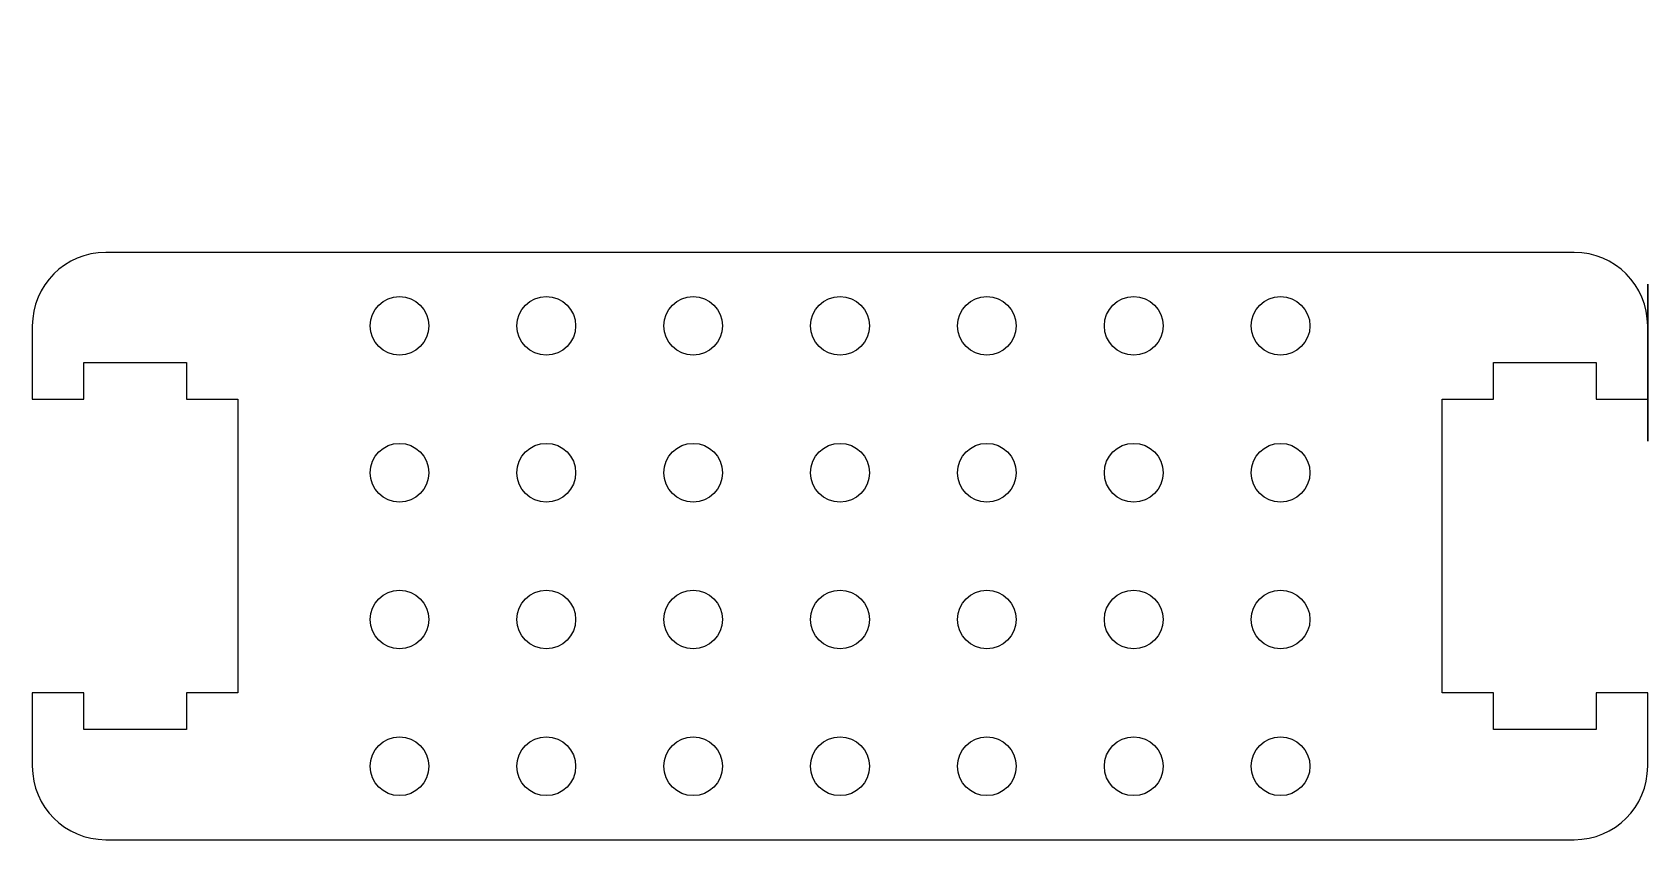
# Model space of a CAD drawing. Extents: x 0 to 110, y 0 to 55.
import ezdxf

# ---------------------------------------------------------------- set-up
doc = ezdxf.new("R2010")
doc.units = 0
doc.layers.add('Layer_1', color=7, linetype='CONTINUOUS')

msp = doc.modelspace()

# ---------------------------------------------------------------- linework, layer by layer
at = {"layer": 'Layer_1', "color": 7}
for points in [[(105.14111, 40.14114), (5.141098, 40.141154)], [(0.141111, 35.141155), (0.141111, 30.141143), (3.641111, 30.14114), (3.641111, 32.641141), (10.641111, 32.641143), (10.641111, 30.14114), (14.141111, 30.14114), (14.141111, 10.141177), (10.641111, 10.141149), (10.641111, 7.64114), (3.641111, 7.64114), (3.641111, 10.141149), (0.141111, 10.141149), (0.141111, 5.141131)], [(27.141116, 35.141141), (27.141116, 35.141141)], [(37.141113, 35.141141), (37.141113, 35.141141)], [(47.141113, 35.141141), (47.141113, 35.141141)], [(57.141113, 35.141141), (57.141113, 35.141141)], [(67.141113, 35.141141), (67.141113, 35.141141)], [(77.141112, 35.141141), (77.141112, 35.141141)], [(87.141115, 35.141141), (87.141115, 35.141141)], [(110.141111, 5.141131), (110.141111, 10.141149), (106.64111, 10.141149), (106.64111, 7.64114), (99.641112, 7.64114), (99.641112, 10.141149), (96.141111, 10.141149), (96.141111, 30.141143), (99.641112, 30.141143), (99.641112, 32.641143), (106.64111, 32.641143), (106.64111, 30.14114), (110.141111, 30.141143)], [(27.141116, 25.141139), (27.141116, 25.141139)], [(37.141113, 25.141139), (37.141113, 25.141139)], [(47.141113, 25.141139), (47.141113, 25.141139)], [(57.141113, 25.141139), (57.141113, 25.141139)], [(67.141113, 25.141139), (67.141113, 25.141139)], [(77.141112, 25.141139), (77.141112, 25.141139)], [(87.141115, 25.141139), (87.141115, 25.141139)], [(27.141115, 15.141139), (27.141115, 15.141139)], [(37.14111, 15.141139), (37.14111, 15.141139)], [(47.14111, 15.141139), (47.14111, 15.141139)], [(57.14111, 15.141139), (57.14111, 15.141139)], [(67.14111, 15.141139), (67.14111, 15.141139)], [(77.14111, 15.141139), (77.14111, 15.141139)], [(87.141112, 15.141139), (87.141112, 15.141139)], [(27.141115, 5.141131), (27.141115, 5.141131)], [(37.14111, 5.141131), (37.14111, 5.141131)], [(47.14111, 5.141131), (47.14111, 5.141131)], [(57.14111, 5.141131), (57.14111, 5.141131)], [(67.14111, 5.141131), (67.14111, 5.141131)], [(77.14111, 5.141131), (77.14111, 5.141131)], [(87.141112, 5.141131), (87.141112, 5.141131)], [(5.141098, 0.141112), (105.14111, 0.141112)], [(5.141098, 0.141112), (5.141098, 0.141112)]]:
    msp.add_lwpolyline(points, dxfattribs=at)
for points in [[(110.141111, 30.141143), (110.141111, 55.141146), (110.141111, 10.141149), (110.141111, 35.141141)], [(5.141098, 40.141154), (2.371101, 40.141157), (0.141111, 37.911138), (0.141111, 35.141155)], [(110.141111, 35.141141), (110.141111, 37.911124), (107.911107, 40.14114), (105.14111, 40.14114)], [(23.141116, 35.141141), (23.141116, 36.245711), (24.036546, 37.14114), (25.141116, 37.14114)], [(25.141116, 37.14114), (26.245685, 37.14114), (27.141116, 36.245711), (27.141116, 35.141141)], [(33.141113, 35.141141), (33.141113, 36.245711), (34.036545, 37.14114), (35.141114, 37.14114)], [(35.141114, 37.14114), (36.245684, 37.14114), (37.141113, 36.245711), (37.141113, 35.141141)], [(43.141113, 35.141141), (43.141113, 36.245711), (44.036544, 37.14114), (45.141114, 37.14114)], [(45.141114, 37.14114), (46.245684, 37.14114), (47.141113, 36.245711), (47.141113, 35.141141)], [(53.141112, 35.141141), (53.141112, 36.245711), (54.036544, 37.14114), (55.141114, 37.14114)], [(55.141114, 37.14114), (56.245681, 37.14114), (57.141113, 36.245711), (57.141113, 35.141141)], [(63.141112, 35.141141), (63.141112, 36.245711), (64.036544, 37.14114), (65.141114, 37.14114)], [(65.141114, 37.14114), (66.245681, 37.14114), (67.141113, 36.245711), (67.141113, 35.141141)], [(73.141112, 35.141141), (73.141112, 36.245711), (74.036544, 37.14114), (75.141114, 37.14114)], [(75.141114, 37.14114), (76.245683, 37.14114), (77.141112, 36.245711), (77.141112, 35.141141)], [(83.141114, 35.141141), (83.141114, 36.245711), (84.036546, 37.14114), (85.141116, 37.14114)], [(85.141116, 37.14114), (86.245683, 37.14114), (87.141115, 36.245711), (87.141115, 35.141141)], [(25.141116, 33.14114), (24.036546, 33.14114), (23.141116, 34.036569), (23.141116, 35.141141)], [(27.141116, 35.141141), (27.141116, 34.036569), (26.245685, 33.14114), (25.141116, 33.14114)], [(35.141114, 33.14114), (34.036545, 33.14114), (33.141113, 34.036569), (33.141113, 35.141141)], [(37.141113, 35.141141), (37.141113, 34.036569), (36.245684, 33.14114), (35.141114, 33.14114)], [(45.141114, 33.14114), (44.036544, 33.14114), (43.141113, 34.036569), (43.141113, 35.141141)], [(47.141113, 35.141141), (47.141113, 34.036569), (46.245684, 33.14114), (45.141114, 33.14114)], [(55.141114, 33.14114), (54.036544, 33.14114), (53.141112, 34.036569), (53.141112, 35.141141)], [(57.141113, 35.141141), (57.141113, 34.036569), (56.245681, 33.14114), (55.141114, 33.14114)], [(65.141114, 33.14114), (64.036544, 33.14114), (63.141112, 34.036569), (63.141112, 35.141141)], [(67.141113, 35.141141), (67.141113, 34.036569), (66.245681, 33.14114), (65.141114, 33.14114)], [(75.141114, 33.14114), (74.036544, 33.14114), (73.141112, 34.036569), (73.141112, 35.141141)], [(77.141112, 35.141141), (77.141112, 34.036569), (76.245683, 33.14114), (75.141114, 33.14114)], [(85.141116, 33.14114), (84.036546, 33.14114), (83.141114, 34.036569), (83.141114, 35.141141)], [(87.141115, 35.141141), (87.141115, 34.036569), (86.245683, 33.14114), (85.141116, 33.14114)], [(23.141116, 25.141139), (23.141116, 26.245708), (24.036546, 27.14114), (25.141116, 27.14114)], [(25.141116, 27.14114), (26.245685, 27.14114), (27.141116, 26.245708), (27.141116, 25.141139)], [(33.141113, 25.141139), (33.141113, 26.245708), (34.036545, 27.14114), (35.141114, 27.14114)], [(35.141114, 27.14114), (36.245684, 27.14114), (37.141113, 26.245708), (37.141113, 25.141139)], [(43.141113, 25.141139), (43.141113, 26.245708), (44.036544, 27.14114), (45.141114, 27.14114)], [(45.141114, 27.14114), (46.245684, 27.14114), (47.141113, 26.245708), (47.141113, 25.141139)], [(53.141112, 25.141139), (53.141112, 26.245708), (54.036544, 27.14114), (55.141114, 27.14114)], [(55.141114, 27.14114), (56.245681, 27.14114), (57.141113, 26.245708), (57.141113, 25.141139)], [(63.141112, 25.141139), (63.141112, 26.245708), (64.036544, 27.14114), (65.141114, 27.14114)], [(65.141114, 27.14114), (66.245681, 27.14114), (67.141113, 26.245708), (67.141113, 25.141139)], [(73.141112, 25.141139), (73.141112, 26.245708), (74.036544, 27.14114), (75.141114, 27.14114)], [(75.141114, 27.14114), (76.245683, 27.14114), (77.141112, 26.245708), (77.141112, 25.141139)], [(83.141114, 25.141139), (83.141114, 26.245708), (84.036546, 27.14114), (85.141116, 27.14114)], [(85.141116, 27.14114), (86.245683, 27.14114), (87.141115, 26.245708), (87.141115, 25.141139)], [(25.141116, 23.14114), (24.036546, 23.14114), (23.141116, 24.036569), (23.141116, 25.141139)], [(27.141116, 25.141139), (27.141116, 24.036569), (26.245685, 23.14114), (25.141116, 23.14114)], [(35.141114, 23.14114), (34.036545, 23.14114), (33.141113, 24.036569), (33.141113, 25.141139)], [(37.141113, 25.141139), (37.141113, 24.036569), (36.245684, 23.14114), (35.141114, 23.14114)], [(45.141114, 23.14114), (44.036544, 23.14114), (43.141113, 24.036569), (43.141113, 25.141139)], [(47.141113, 25.141139), (47.141113, 24.036569), (46.245684, 23.14114), (45.141114, 23.14114)], [(55.141114, 23.14114), (54.036544, 23.14114), (53.141112, 24.036569), (53.141112, 25.141139)], [(57.141113, 25.141139), (57.141113, 24.036569), (56.245681, 23.14114), (55.141114, 23.14114)], [(65.141114, 23.14114), (64.036544, 23.14114), (63.141112, 24.036569), (63.141112, 25.141139)], [(67.141113, 25.141139), (67.141113, 24.036569), (66.245681, 23.14114), (65.141114, 23.14114)], [(75.141114, 23.14114), (74.036544, 23.14114), (73.141112, 24.036569), (73.141112, 25.141139)], [(77.141112, 25.141139), (77.141112, 24.036569), (76.245683, 23.14114), (75.141114, 23.14114)], [(85.141116, 23.14114), (84.036546, 23.14114), (83.141114, 24.036569), (83.141114, 25.141139)], [(87.141115, 25.141139), (87.141115, 24.036569), (86.245683, 23.14114), (85.141116, 23.14114)], [(23.141115, 15.141139), (23.141115, 16.245709), (24.036545, 17.141141), (25.141115, 17.141141)], [(25.141115, 17.141141), (26.245684, 17.141141), (27.141115, 16.245709), (27.141115, 15.141139)], [(33.14111, 15.141139), (33.14111, 16.245709), (34.036542, 17.141141), (35.141112, 17.141141)], [(35.141112, 17.141141), (36.245679, 17.141141), (37.14111, 16.245709), (37.14111, 15.141139)], [(43.14111, 15.141139), (43.14111, 16.245709), (44.036542, 17.141141), (45.141109, 17.141141)], [(45.141109, 17.141141), (46.245681, 17.141141), (47.14111, 16.245709), (47.14111, 15.141139)], [(53.14111, 15.141139), (53.14111, 16.245709), (54.036541, 17.141141), (55.141111, 17.141141)], [(55.141111, 17.141141), (56.245678, 17.141141), (57.14111, 16.245709), (57.14111, 15.141139)], [(63.141109, 15.141139), (63.141109, 16.245709), (64.036541, 17.141141), (65.141111, 17.141141)], [(65.141111, 17.141141), (66.245678, 17.141141), (67.14111, 16.245709), (67.14111, 15.141139)], [(73.141109, 15.141139), (73.141109, 16.245709), (74.036541, 17.141141), (75.141111, 17.141141)], [(75.141111, 17.141141), (76.245678, 17.141141), (77.14111, 16.245709), (77.14111, 15.141139)], [(83.141112, 15.141139), (83.141112, 16.245709), (84.036543, 17.141141), (85.141113, 17.141141)], [(85.141113, 17.141141), (86.245683, 17.141141), (87.141112, 16.245709), (87.141112, 15.141139)], [(25.141115, 13.141143), (24.036545, 13.141143), (23.141115, 14.036578), (23.141115, 15.141139)], [(27.141115, 15.141139), (27.141115, 14.036578), (26.245684, 13.141143), (25.141115, 13.141143)], [(35.141112, 13.141143), (34.036542, 13.141143), (33.14111, 14.036578), (33.14111, 15.141139)], [(37.14111, 15.141139), (37.14111, 14.036578), (36.245679, 13.141143), (35.141112, 13.141143)], [(45.141109, 13.141143), (44.036542, 13.141143), (43.14111, 14.036578), (43.14111, 15.141139)], [(47.14111, 15.141139), (47.14111, 14.036578), (46.245681, 13.141143), (45.141109, 13.141143)], [(55.141111, 13.141143), (54.036541, 13.141143), (53.14111, 14.036578), (53.14111, 15.141139)], [(57.14111, 15.141139), (57.14111, 14.036578), (56.245678, 13.141143), (55.141111, 13.141143)], [(65.141111, 13.141143), (64.036541, 13.141143), (63.141109, 14.036578), (63.141109, 15.141139)], [(67.14111, 15.141139), (67.14111, 14.036578), (66.245678, 13.141143), (65.141111, 13.141143)], [(75.141111, 13.141143), (74.036541, 13.141143), (73.141109, 14.036578), (73.141109, 15.141139)], [(77.14111, 15.141139), (77.14111, 14.036578), (76.245678, 13.141143), (75.141111, 13.141143)], [(85.141113, 13.141143), (84.036543, 13.141143), (83.141112, 14.036578), (83.141112, 15.141139)], [(87.141112, 15.141139), (87.141112, 14.036578), (86.245683, 13.141143), (85.141113, 13.141143)], [(23.141115, 5.141131), (23.141115, 6.24572), (24.036545, 7.141127), (25.141115, 7.141127)], [(25.141115, 7.141127), (26.245684, 7.141127), (27.141115, 6.24572), (27.141115, 5.141131)], [(33.14111, 5.141131), (33.14111, 6.24572), (34.036542, 7.141127), (35.141112, 7.141127)], [(35.141112, 7.141127), (36.245679, 7.141127), (37.14111, 6.24572), (37.14111, 5.141131)], [(43.14111, 5.141131), (43.14111, 6.24572), (44.036542, 7.141127), (45.141109, 7.141127)], [(45.141109, 7.141127), (46.245681, 7.141127), (47.14111, 6.24572), (47.14111, 5.141131)], [(53.14111, 5.141131), (53.14111, 6.24572), (54.036541, 7.141127), (55.141111, 7.141127)], [(55.141111, 7.141127), (56.245678, 7.141127), (57.14111, 6.24572), (57.14111, 5.141131)], [(63.141109, 5.141131), (63.141109, 6.24572), (64.036541, 7.141127), (65.141111, 7.141127)], [(65.141111, 7.141127), (66.245678, 7.141127), (67.14111, 6.24572), (67.14111, 5.141131)], [(73.141109, 5.141131), (73.141109, 6.24572), (74.036541, 7.141127), (75.141111, 7.141127)], [(75.141111, 7.141127), (76.245678, 7.141127), (77.14111, 6.24572), (77.14111, 5.141131)], [(83.141112, 5.141131), (83.141112, 6.24572), (84.036543, 7.141127), (85.141113, 7.141127)], [(85.141113, 7.141127), (86.245683, 7.141127), (87.141112, 6.24572), (87.141112, 5.141131)], [(0.141111, 5.141131), (0.141111, 2.37112), (2.371101, 0.141112), (5.141098, 0.141112)], [(25.141115, 3.141135), (24.036545, 3.141135), (23.141115, 4.036569), (23.141115, 5.141131)], [(27.141115, 5.141131), (27.141115, 4.036569), (26.245684, 3.141135), (25.141115, 3.141135)], [(35.141112, 3.141135), (34.036542, 3.141135), (33.14111, 4.036569), (33.14111, 5.141131)], [(37.14111, 5.141131), (37.14111, 4.036569), (36.245679, 3.141135), (35.141112, 3.141135)], [(45.141109, 3.141135), (44.036542, 3.141135), (43.14111, 4.036569), (43.14111, 5.141131)], [(47.14111, 5.141131), (47.14111, 4.036569), (46.245681, 3.141135), (45.141109, 3.141135)], [(55.141111, 3.141135), (54.036541, 3.141135), (53.14111, 4.036569), (53.14111, 5.141131)], [(57.14111, 5.141131), (57.14111, 4.036569), (56.245678, 3.141135), (55.141111, 3.141135)], [(65.141111, 3.141135), (64.036541, 3.141135), (63.141109, 4.036569), (63.141109, 5.141131)], [(67.14111, 5.141131), (67.14111, 4.036569), (66.245678, 3.141135), (65.141111, 3.141135)], [(75.141111, 3.141135), (74.036541, 3.141135), (73.141109, 4.036569), (73.141109, 5.141131)], [(77.14111, 5.141131), (77.14111, 4.036569), (76.245678, 3.141135), (75.141111, 3.141135)], [(85.141113, 3.141135), (84.036543, 3.141135), (83.141112, 4.036569), (83.141112, 5.141131)], [(87.141112, 5.141131), (87.141112, 4.036569), (86.245683, 3.141135), (85.141113, 3.141135)], [(105.14111, 0.141112), (107.911107, 0.141112), (110.141111, 2.371148), (110.141111, 5.141131)]]:
    msp.add_open_spline(points, degree=3, dxfattribs=at)

doc.saveas('drawing.dxf')
